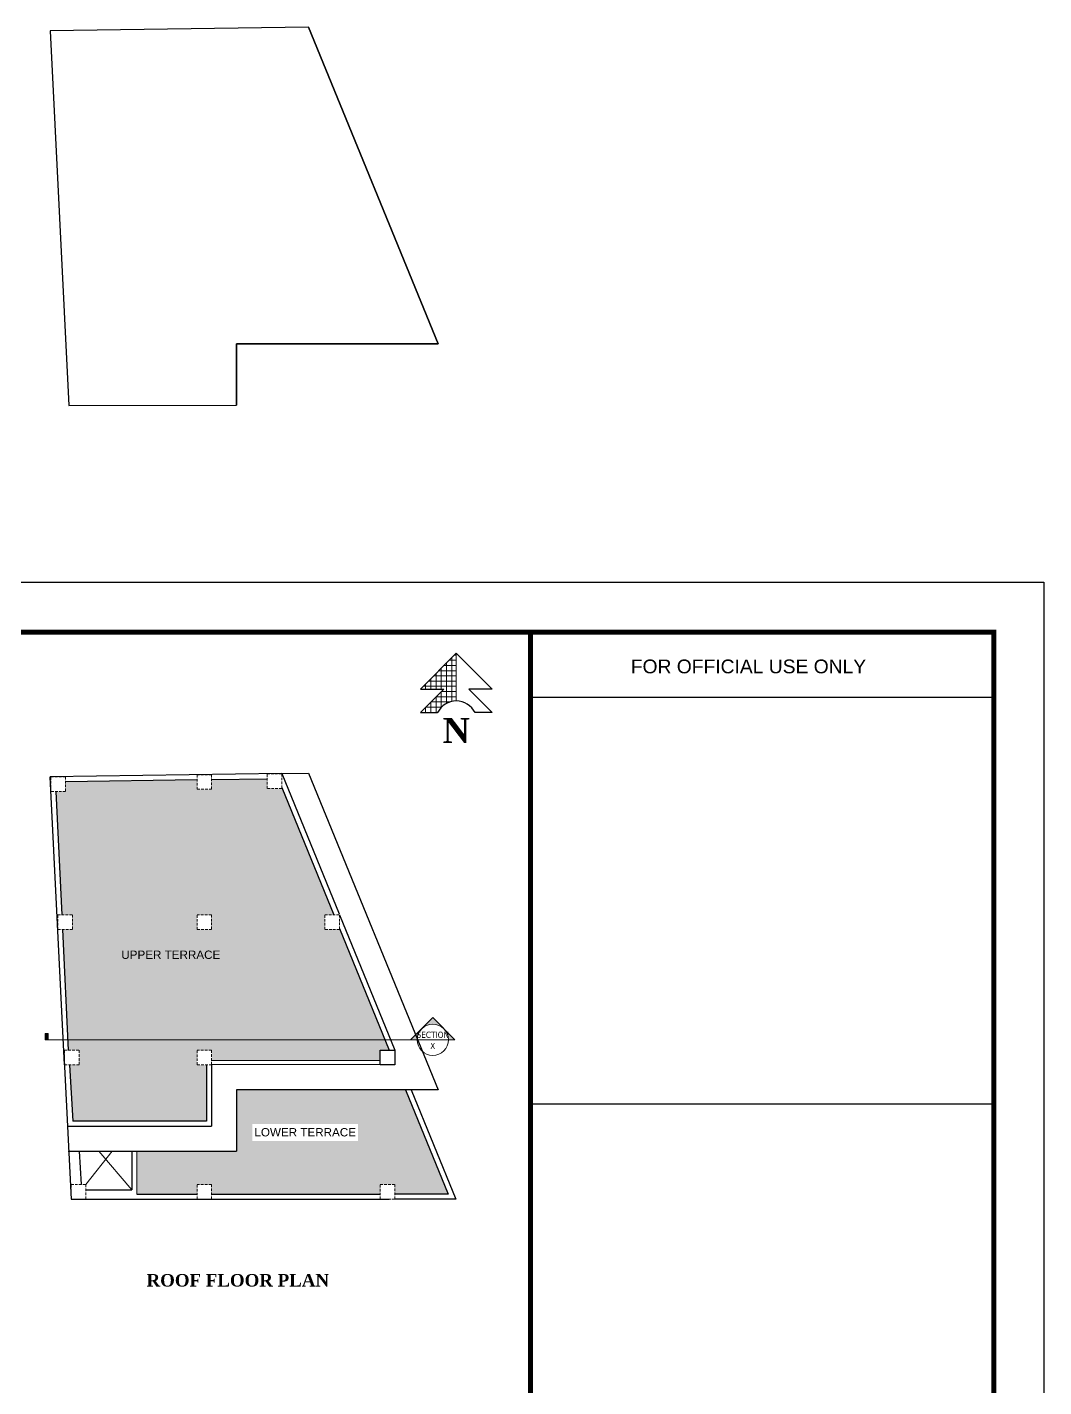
# Model space of a CAD drawing. Header units: inches. Extents: x 2681 to 17714, y 9074 to 11852.
# Drawn here: x 4880 to 5856, y 10546 to 11852 of the extents above; entities that cross this region are included whole.
import ezdxf
from ezdxf.enums import TextEntityAlignment as Align

# ---------------------------------------------------------------- set-up
doc = ezdxf.new("R2010")
doc.units = ezdxf.units.IN
doc.header["$MEASUREMENT"] = 0
doc.linetypes.add('HIDDEN', pattern=[0.375, 0.25, -0.125])
doc.linetypes.add('HIDDEN2', pattern=[0.1875, 0.125, -0.0625])
for name, color, linetype, lineweight in [('hatch-.09', 8, 'Continuous', 9), ('hatch-.09 @ 1', 8, 'Continuous', 9), ('hatch-.09 @ 96', 8, 'Continuous', 9), ('Label', 7, 'Continuous', 13), ('ns_DIMS', 1, 'Continuous', 0), ('ns_DIMS @ 1', 1, 'Continuous', 0), ('ns_TEXT', 7, 'Continuous', 13), ('Text', 7, 'Continuous', 13), ('WALL', 12, 'Continuous', 30), ('wall2', 1, 'Continuous', 15)]:
    doc.layers.add(name, color=color, linetype=linetype, lineweight=lineweight)
doc.styles.add('dim', font='arial.ttf', dxfattribs={"height": 7})
doc.styles.get("Standard").update_dxf_attribs({"font": 'arial.ttf'})
doc.styles.add('Tahoma', font='tahoma.ttf')
doc.styles.add('titles', font='arial.ttf')
pattern_1 = [(0, (-10.8457, 5929.123), (0, 4.125), [3, -1.125]), (90, (-10.8457, 5929.123), (-4.125, 3e-16), [3, -1.125])]

# ---------------------------------------------------------------- blocks, each defined once
blk = doc.blocks.new('SDEGH')
at = {"layer": 'Text'}
h = blk.add_hatch(dxfattribs=at)
h.set_pattern_fill('NET', color=256, scale=40, style=0)
h.set_pattern_definition([(0, (43922.391, -13181.093), (0, 5), []), (90, (43922.391, -13181.093), (-5, 3e-16), [])])
h.paths.add_polyline_path([(52300.8, -9226.1), (52266.3, -9260.6), (52288.8, -9260.6), (52266.3, -9283.1), (52282.8, -9283.1, -0.284572), (52300.8, -9272)])
blk.add_line((52300.8, -9226.1), (52300.8, -9272), dxfattribs=at)
at = {"layer": 'WALL'}
for p, q in [((52266.3, -9260.6), (52300.8, -9226.1)), ((52335.4, -9260.6), (52300.8, -9226.1)), ((52266.3, -9260.6), (52288.8, -9260.6)), ((52266.3, -9283.1), (52288.8, -9260.6)), ((52335.4, -9260.6), (52312.9, -9260.6)), ((52335.4, -9283.1), (52312.9, -9260.6)), ((52266.3, -9283.1), (52282.8, -9283.1)), ((52335.4, -9283.1), (52318.8, -9283.1))]:
    blk.add_line(p, q, dxfattribs=at)
blk.add_arc((52300.8, -9292), 20.1, 26.4605, 153.5395, dxfattribs=at)
at = {"layer": 'Defpoints', "insert": (52287.7, -9288.2), "char_height": 24, "width": 23.16, "attachment_point": 1}
blk.add_mtext('{\\fTimes New Roman|b1|i0|c0|p18;N}', dxfattribs=at)
blk = doc.blocks.new('*U390')
h = blk.add_hatch(color=256)
edge = h.paths.add_edge_path()
edge.add_line((-0.313, 0), (-0.442, 0))
edge.add_line((-0.442, 0), (0, 0.442))
edge.add_line((0, 0.442), (0.442, 0))
edge.add_line((0.442, 0), (0.312, 0))
edge.add_arc((0, 0), 0.312, 360, 540)
blk.add_hatch(color=256).paths.add_polyline_path([(-7.747, 0.125), (-7.691, 0.125), (-7.691, 0), (-7.747, 0)])
at = {"linetype": 'HIDDEN2', "ltscale": 100}
blk.add_line((-0.313, 0), (-7.747, 0), dxfattribs=at)
blk.add_line((-0.313, 0), (0.312, 0))
blk.add_lwpolyline([(-0.313, 0), (-0.442, 0), (0, 0.442), (0.442, 0), (0.312, 0, 1)], format="xyb", close=True)
blk.add_lwpolyline([(-7.747, 0.125), (-7.691, 0.125), (-7.691, 0), (-7.747, 0)], close=True)
blk.add_circle((0, 0), 0.312)
at = {"style": 'Tahoma', "flags": 8}
blk.add_attdef('VIEWNUMBER', text='', height=0.125, dxfattribs=at).set_placement((0, 0), align=Align.BOTTOM_CENTER)
blk.add_attdef('SHEETNUMBER', text='', height=0.125, dxfattribs=at).set_placement((0, -0.063), align=Align.TOP_CENTER)
blk = doc.blocks.new('*U726')
at = {"layer": 'hatch-.09 @ 1'}
h = blk.add_hatch(dxfattribs=at)
h.set_pattern_fill('ANGLE', color=256, scale=15)
h.set_pattern_definition(pattern_1)
h.paths.add_polyline_path([(4919, 10879.6), (4919.5, 10869.5), (4929.7, 10869.5), (4929.7, 10855.5), (4920.6, 10855.5), (4923.9, 10801.5), (5052, 10801.5), (5052, 10855.5), (5043, 10855.5), (5043, 10869.5), (5057, 10869.5), (5057, 10859.7), (5218.9, 10859.5), (5218.9, 10869.5), (5227.5, 10869.5), (5223.3, 10879.6)])
at = {"layer": 'hatch-.09 @ 96'}
h = blk.add_hatch(dxfattribs=at)
h.set_pattern_fill('ANGLE', color=256, scale=15)
h.set_pattern_definition(pattern_1)
h.paths.add_polyline_path([(4919, 10879.6), (4919.5, 10869.5), (4929.7, 10869.5), (4929.7, 10855.5), (4920.6, 10855.5), (4923.9, 10801.5), (5052, 10801.5), (5052, 10855.5), (5043, 10855.5), (5043, 10869.5), (5057, 10869.5), (5057, 10859.7), (5218.9, 10859.5), (5218.9, 10869.5), (5227.5, 10869.5), (5223.3, 10879.6)])
blk = doc.blocks.new('*U727')
at = {"layer": 'hatch-.09 @ 1'}
h = blk.add_hatch(dxfattribs=at)
h.set_pattern_fill('ANGLE', color=256, scale=15)
h.set_pattern_definition(pattern_1)
h.paths.add_polyline_path([(4916.8, 11127.2), (4916.8, 11118), (4907.8, 11118), (4913.6, 10999.5), (4923.3, 10999.5), (4923.3, 10985.5), (4914.3, 10985.5), (4919, 10879.6), (5223.3, 10879.6), (5180, 10985.5), (5165.7, 10985.5), (5165.7, 10999.5), (5174.3, 10999.5), (5124.7, 11120.9), (5110.3, 11120.9), (5110.3, 11129.9), (5057, 11129.2), (5057, 11120), (5043, 11120), (5043, 11129)])
h.paths.add_polyline_path([(5043, 10999.5), (5057, 10999.5), (5057, 10985.5), (5043, 10985.5)], flags=16)
h.paths.add_polyline_path([(4968.1, 10952.7), (5067.1, 10952.7), (5067.1, 10969.1), (4968.1, 10969.1)], flags=24)
at = {"layer": 'hatch-.09 @ 96'}
h = blk.add_hatch(dxfattribs=at)
h.set_pattern_fill('ANGLE', color=256, scale=15)
h.set_pattern_definition(pattern_1)
h.paths.add_polyline_path([(4916.8, 11127.2), (4916.8, 11118), (4907.8, 11118), (4913.6, 10999.5), (4923.3, 10999.5), (4923.3, 10985.5), (4914.3, 10985.5), (4919, 10879.6), (5223.3, 10879.6), (5180, 10985.5), (5165.7, 10985.5), (5165.7, 10999.5), (5174.3, 10999.5), (5124.7, 11120.9), (5110.3, 11120.9), (5110.3, 11129.9), (5057, 11129.2), (5057, 11120), (5043, 11120), (5043, 11129)])
h.paths.add_polyline_path([(5043, 10999.5), (5057, 10999.5), (5057, 10985.5), (5043, 10985.5)], flags=16)
h.paths.add_polyline_path([(4968.1, 10952.7), (5067.1, 10952.7), (5067.1, 10969.1), (4968.1, 10969.1)], flags=24)

msp = doc.modelspace()

# ---------------------------------------------------------------- hatches: boundary and pattern name
at = {"layer": 'hatch-.09'}
h = msp.add_hatch(dxfattribs=at)
h.set_pattern_fill('ANGLE', color=256, scale=15)
h.set_pattern_definition([(0, (818.655, 5929.123), (0, 4.125), [3, -1.125]), (90, (818.655, 5929.123), (-4.125, 3e-16), [3, -1.125])])
h.paths.add_polyline_path([(5095.9, 10782.3), (5197.4, 10782.3), (5197.4, 10798.8), (5095.9, 10798.8)], flags=16)
h.paths.add_polyline_path([(5243, 10831.4), (5081, 10831.6), (5081, 10772.6), (4985.3, 10772.5), (4985.3, 10731.5), (5043, 10731.5), (5043, 10740.5), (5057, 10740.5), (5057, 10731.5), (5218.9, 10731.5), (5218.9, 10740.5), (5232.9, 10740.5), (5232.9, 10731.5), (5283.9, 10731.5)])

# ---------------------------------------------------------------- linework, layer by layer
for p, q in [((5363.1, 11208.4), (5807.7, 11208.4)), ((5363.1, 10818.1), (5807.7, 10818.1))]:
    msp.add_line(p, q)
msp.add_lwpolyline([(2680.9, 9073.8), (2680.9, 11318.8), (5855.7, 11318.8), (5855.7, 9073.8)], close=True)
at = {"const_width": 4.8}
msp.add_lwpolyline([(5807.7, 9121.8), (5807.7, 11270.8), (2824.9, 11270.8), (2824.9, 9121.8)], close=True, dxfattribs=at)
msp.add_lwpolyline([(5363.1, 9121.8), (5363.1, 11270.8)], dxfattribs=at)
at = {"layer": 'Defpoints'}
msp.add_lwpolyline([(5150, 11851.6), (4902.1, 11848.1), (4919.8, 11488.6), (5081, 11488.8), (5081, 11547.8), (5274.3, 11547.6)], close=True, dxfattribs=at)
at = {"layer": 'ns_DIMS', "linetype": 'HIDDEN', "ltscale": 10}
msp.add_line((5179.7, 10999.5), (5179.7, 10985.5), dxfattribs=at)
for points in [[(5043, 11134), (5057, 11134), (5057, 11120), (5043, 11120)], [(5110.3, 11134.9), (5124.3, 11134.9), (5124.3, 11120.9), (5110.3, 11120.9)], [(4902.8, 11132), (4916.8, 11132), (4916.8, 11118), (4902.8, 11118)], [(4909.3, 10999.5), (4923.3, 10999.5), (4923.3, 10985.5), (4909.3, 10985.5)], [(5043, 10999.5), (5057, 10999.5), (5057, 10985.5), (5043, 10985.5)], [(5165.7, 10999.5), (5179.7, 10999.5), (5179.7, 10985.5), (5165.7, 10985.5)], [(4915.7, 10869.5), (4929.7, 10869.5), (4929.7, 10855.5), (4915.7, 10855.5)], [(5043, 10869.5), (5057, 10869.5), (5057, 10855.5), (5043, 10855.5)], [(4922.1, 10740.5), (4936.1, 10740.5), (4936.1, 10726.5), (4922.1, 10726.5)], [(5043, 10740.5), (5057, 10740.5), (5057, 10726.5), (5043, 10726.5)], [(5218.9, 10740.5), (5232.9, 10740.5), (5232.9, 10726.5), (5218.9, 10726.5)]]:
    msp.add_lwpolyline(points, close=True, dxfattribs=at)
at = {"layer": 'WALL'}
for p, q in [((5150, 11851.6), (4902.1, 11848.1)), ((5150, 11851.6), (5274.3, 11547.6)), ((4902.1, 11848.1), (4919.8, 11488.6)), ((5274.3, 11547.6), (5081, 11547.8)), ((5081, 11547.8), (5081, 11488.8)), ((4919.8, 11488.6), (5081, 11488.8)), ((5124.3, 11135.1), (4902.1, 11132)), ((5124.3, 11135.1), (5150, 11135.5)), ((5124.3, 11135.1), (5179.3, 11000.5)), ((5150, 11135.5), (5274.3, 10831.4)), ((4915.7, 10855.5), (4902.1, 11132)), ((5043, 11129), (4916.8, 11127.2)), ((5110.3, 11129.9), (5057, 11129.2)), ((5124.3, 11121.9), (5174.3, 10999.5)), ((4913.6, 10999.5), (4907.8, 11118)), ((5179.7, 10999.5), (5232.9, 10869.5)), ((4919.5, 10869.5), (4914.3, 10985.5)), ((5179.7, 10986.3), (5227.5, 10869.5)), ((4915.2, 10866.5), (4922.1, 10726.5)), ((5218.9, 10859.5), (5057, 10859.7)), ((4920.6, 10855.5), (4923.9, 10801.5)), ((5052, 10855.5), (5052, 10801.5)), ((5223.9, 10855.5), (5057, 10855.7)), ((5057, 10855.5), (5057, 10796.6)), ((5274.3, 10831.4), (5081, 10831.6)), ((5081, 10831.6), (5081, 10772.6)), ((5243, 10831.4), (5283.9, 10731.5)), ((5248.4, 10831.4), (5291.3, 10726.5)), ((4918.6, 10796.5), (5057, 10796.6)), ((5052, 10801.5), (4923.9, 10801.5)), ((4919.2, 10772.5), (5081, 10772.6)), ((4929.7, 10772.5), (4931.7, 10740.5)), ((4980.3, 10772.5), (4980.3, 10735.5)), ((4936.1, 10735.5), (4980.3, 10735.5)), ((4985.3, 10731.5), (5043, 10731.5)), ((5057, 10731.5), (5218.9, 10731.5)), ((5283.9, 10731.5), (5232.9, 10731.5)), ((4922.1, 10726.5), (5227.5, 10726.5)), ((5291.3, 10726.5), (5232.9, 10726.5))]:
    msp.add_line(p, q, dxfattribs=at)
msp.add_lwpolyline([(5218.9, 10869.5), (5232.9, 10869.5), (5232.9, 10855.5), (5218.9, 10855.5)], close=True, dxfattribs=at)
at = {"layer": 'wall2'}
for p, q in [((4936.1, 10740.5), (4961.4, 10772.5)), ((4948.7, 10772.5), (4980.3, 10735.5)), ((4985.3, 10731.5), (4985.3, 10772.5)), ((4980.3, 10726.5), (4980.3, 10726.5))]:
    msp.add_line(p, q, dxfattribs=at)

# ---------------------------------------------------------------- block references
at = {"layer": 'hatch-.09'}
for name in ['*U727', '*U726']:
    msp.add_blockref(name, (0, 0), dxfattribs=at)
at = {"layer": 'ns_DIMS @ 1'}
ref = msp.add_blockref('*U390', (5269.2, 10879.6), dxfattribs=dict(at, xscale=48, yscale=48, zscale=48))
ref.add_attrib('VIEWNUMBER', 'SECTION', dxfattribs={"layer": '0', "height": 6, "style": 'Tahoma'}).set_placement((5269.2, 10879.6), align=Align.BOTTOM_CENTER)
ref.add_attrib('SHEETNUMBER', 'X', dxfattribs={"layer": '0', "height": 6, "style": 'Tahoma'}).set_placement((5269.2, 10876.6), align=Align.TOP_CENTER)
at = {"layer": 'WALL'}
msp.add_blockref('SDEGH', (-47009, 20476.7), dxfattribs=at)

# ---------------------------------------------------------------- texts
at = {"insert": (5459.3, 11244.6), "char_height": 13.228, "attachment_point": 1, "style": 'titles'}
msp.add_mtext('FOR OFFICIAL USE ONLY', dxfattribs=at)
at = {"layer": 'Label', "color": 5, "linetype": 'ByBlock', "char_height": 8, "width": 128.158, "attachment_point": 2, "style": 'dim'}
for s, insert in [('UPPER TERRACE', (5017.8, 10965.2)), ('LOWER TERRACE', (5146.8, 10794.8))]:
    msp.add_mtext(s, dxfattribs=dict(at, insert=insert))
at = {"layer": 'ns_TEXT', "insert": (4893.4, 10654.7), "char_height": 14.4, "attachment_point": 1}
msp.add_mtext_dynamic_manual_height_columns('\\pi101.08881;{\\fTimes New Roman|b1|i0|c0|p18;\\H0.83333x;ROOF FLOOR PLAN}', width=373.082, gutter_width=72, heights=[22.1], dxfattribs=at)

doc.saveas('drawing.dxf')
